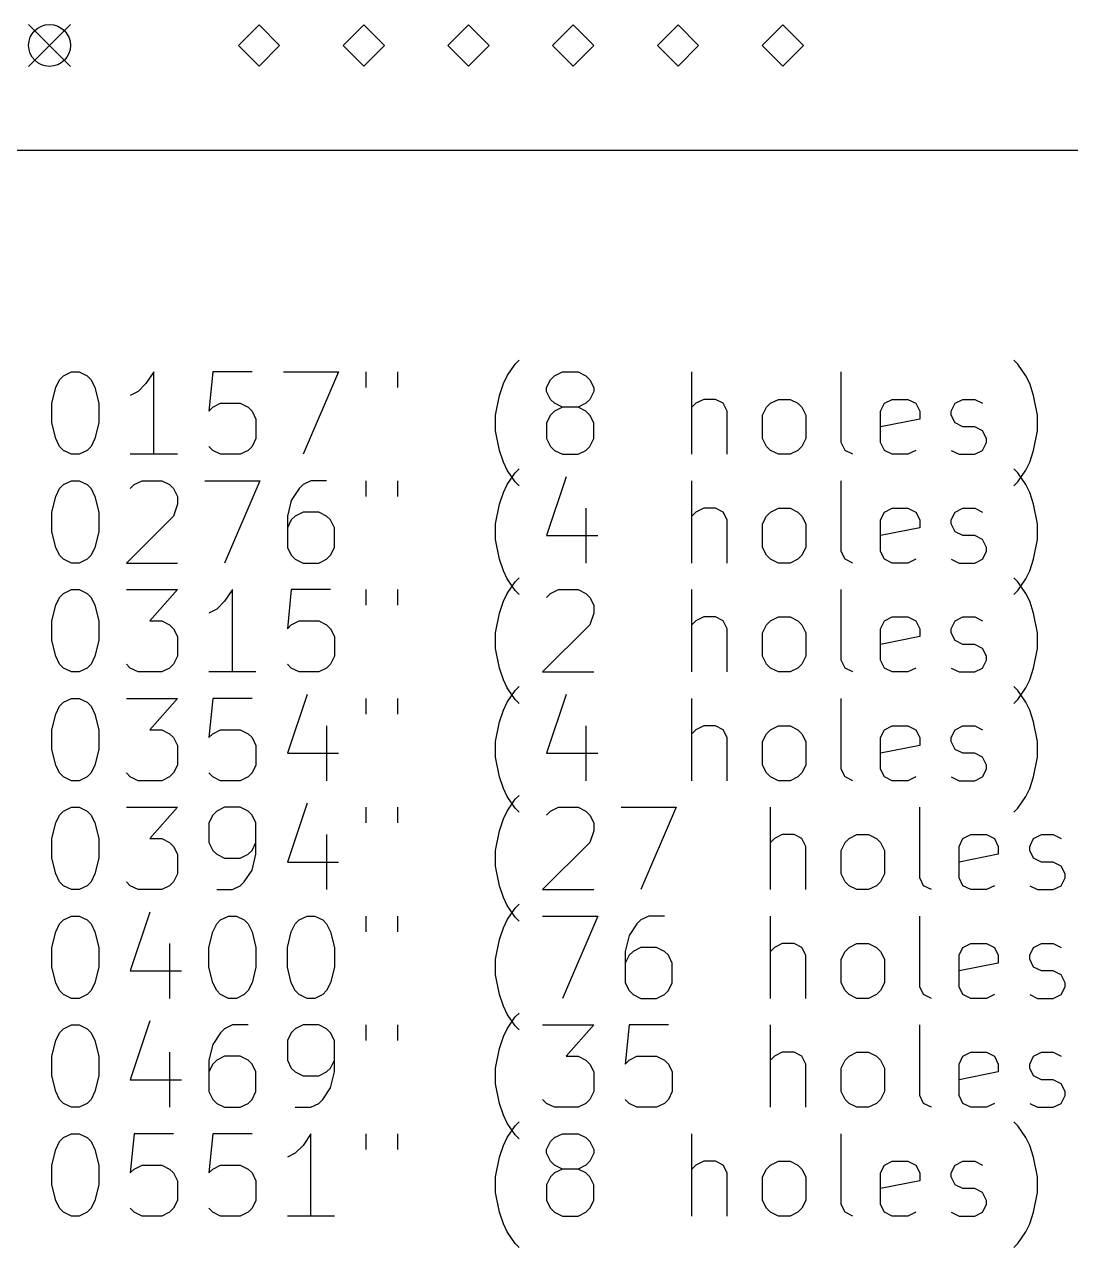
# Model space of a CAD drawing. Extents: x 123.4 to 222.8, y -148.3 to -68.3.
# Drawn here: x 148.49 to 173.86, y -148.29 to -118.62 of the extents above; entities that cross this region are included whole.
import ezdxf

# ---------------------------------------------------------------- set-up
doc = ezdxf.new("R2010")
doc.units = 0
doc.layers.add('BLACK', color=7, linetype='CONTINUOUS')

msp = doc.modelspace()

# ---------------------------------------------------------------- linework, layer by layer
at = {"layer": 'BLACK', "linetype": 'CONTINUOUS'}
for p, q in [((148.59, -118.618), (149.606, -119.634)), ((149.606, -118.618), (148.59, -119.634)), ((154.178, -118.626), (153.678, -119.126)), ((154.678, -119.126), (154.178, -118.626)), ((156.718, -118.626), (156.218, -119.126)), ((157.218, -119.126), (156.718, -118.626)), ((159.258, -118.626), (158.758, -119.126)), ((159.758, -119.126), (159.258, -118.626)), ((161.798, -118.626), (161.298, -119.126)), ((162.298, -119.126), (161.798, -118.626)), ((164.338, -118.626), (163.838, -119.126)), ((164.838, -119.126), (164.338, -118.626)), ((166.878, -118.626), (166.378, -119.126)), ((167.378, -119.126), (166.878, -118.626)), ((153.678, -119.126), (154.178, -119.626)), ((154.178, -119.626), (154.678, -119.126)), ((156.218, -119.126), (156.718, -119.626)), ((156.718, -119.626), (157.218, -119.126)), ((158.758, -119.126), (159.258, -119.626)), ((159.258, -119.626), (159.758, -119.126)), ((161.298, -119.126), (161.798, -119.626)), ((161.798, -119.626), (162.298, -119.126)), ((163.838, -119.126), (164.338, -119.626)), ((164.338, -119.626), (164.838, -119.126)), ((166.378, -119.126), (166.878, -119.626)), ((166.878, -119.626), (167.378, -119.126)), ((124.841, -121.666), (222.631, -121.666)), ((160.199, -127.141), (160.39, -126.855)), ((160.39, -126.855), (160.485, -126.76)), ((172.58, -126.855), (172.485, -126.76)), ((172.771, -127.141), (172.58, -126.855)), ((149.247, -127.427), (149.342, -127.236)), ((149.342, -127.236), (149.437, -127.141)), ((149.437, -127.141), (149.628, -127.046)), ((149.628, -127.046), (149.818, -127.046)), ((149.818, -127.046), (150.009, -127.141)), ((150.009, -127.141), (150.104, -127.236)), ((150.104, -127.236), (150.199, -127.427)), ((151.628, -127.046), (151.437, -127.331)), ((151.628, -129.046), (151.628, -127.046)), ((153.056, -127.046), (152.961, -127.998)), ((154.009, -127.046), (153.056, -127.046)), ((154.771, -127.046), (156.104, -127.046)), ((156.104, -127.046), (155.247, -129.046)), ((156.771, -127.046), (156.771, -127.427)), ((157.533, -127.046), (157.533, -127.427)), ((160.104, -127.331), (160.199, -127.141)), ((161.152, -127.427), (161.247, -127.236)), ((161.247, -127.236), (161.342, -127.141)), ((161.342, -127.141), (161.533, -127.046)), ((161.533, -127.046), (161.914, -127.046)), ((161.914, -127.046), (162.104, -127.141)), ((162.104, -127.141), (162.199, -127.236)), ((162.199, -127.236), (162.295, -127.427)), ((164.676, -129.046), (164.676, -127.046)), ((168.295, -128.76), (168.295, -127.046)), ((172.866, -127.331), (172.771, -127.141)), ((149.152, -127.808), (149.247, -127.427)), ((150.199, -127.427), (150.295, -127.808)), ((151.247, -127.522), (151.056, -127.617)), ((151.437, -127.331), (151.247, -127.522)), ((160.009, -127.617), (160.104, -127.331)), ((161.152, -127.522), (161.152, -127.427)), ((161.247, -127.712), (161.152, -127.522)), ((162.295, -127.522), (162.199, -127.712)), ((162.295, -127.427), (162.295, -127.522)), ((172.961, -127.617), (172.866, -127.331)), ((149.152, -128.284), (149.152, -127.808)), ((150.295, -127.808), (150.295, -128.284)), ((153.056, -127.903), (153.247, -127.808)), ((153.247, -127.808), (153.723, -127.808)), ((153.723, -127.808), (153.914, -127.903)), ((159.914, -128.093), (160.009, -127.617)), ((161.342, -127.808), (161.247, -127.712)), ((161.533, -127.903), (161.342, -127.808)), ((162.104, -127.808), (161.914, -127.903)), ((162.199, -127.712), (162.104, -127.808)), ((164.771, -127.808), (164.676, -127.903)), ((164.961, -127.712), (164.771, -127.808)), ((165.247, -127.712), (164.961, -127.712)), ((165.437, -127.808), (165.247, -127.712)), ((165.533, -127.998), (165.437, -127.808)), ((166.485, -127.903), (166.58, -127.808)), ((166.58, -127.808), (166.771, -127.712)), ((166.771, -127.712), (167.056, -127.712)), ((167.056, -127.712), (167.247, -127.808)), ((167.247, -127.808), (167.342, -127.903)), ((169.247, -127.998), (169.342, -127.808)), ((169.342, -127.808), (169.533, -127.712)), ((169.533, -127.712), (169.914, -127.712)), ((169.914, -127.712), (170.104, -127.808)), ((170.104, -127.808), (170.199, -127.998)), ((170.961, -127.998), (171.056, -127.808)), ((171.056, -127.808), (171.247, -127.712)), ((171.247, -127.712), (171.533, -127.712)), ((171.533, -127.712), (171.723, -127.808)), ((173.056, -128.093), (172.961, -127.617)), ((152.961, -127.998), (153.056, -127.903)), ((153.914, -127.903), (154.009, -127.998)), ((154.009, -127.998), (154.104, -128.189)), ((159.914, -128.474), (159.914, -128.093)), ((161.247, -128.093), (161.152, -128.284)), ((161.342, -127.998), (161.247, -128.093)), ((161.533, -127.903), (161.342, -127.998)), ((161.914, -127.903), (161.533, -127.903)), ((162.104, -127.998), (161.914, -127.903)), ((162.199, -128.093), (162.104, -127.998)), ((162.295, -128.284), (162.199, -128.093)), ((165.533, -129.046), (165.533, -127.998)), ((166.39, -128.093), (166.485, -127.903)), ((166.39, -128.665), (166.39, -128.093)), ((167.342, -127.903), (167.437, -128.093)), ((167.437, -128.093), (167.437, -128.665)), ((169.247, -128.76), (169.247, -127.998)), ((170.199, -127.998), (170.199, -128.189)), ((170.961, -128.093), (170.961, -127.998)), ((171.056, -128.284), (170.961, -128.093)), ((173.056, -128.474), (173.056, -128.093)), ((149.247, -128.665), (149.152, -128.284)), ((150.295, -128.284), (150.199, -128.665)), ((154.104, -128.189), (154.104, -128.665)), ((161.152, -128.284), (161.152, -128.665)), ((162.295, -128.665), (162.295, -128.284)), ((170.199, -128.189), (169.247, -128.379)), ((171.247, -128.379), (171.056, -128.284)), ((171.533, -128.379), (171.247, -128.379)), ((171.723, -128.474), (171.533, -128.379)), ((149.342, -128.855), (149.247, -128.665)), ((150.199, -128.665), (150.104, -128.855)), ((154.104, -128.665), (154.009, -128.855)), ((160.009, -128.951), (159.914, -128.474)), ((161.152, -128.665), (161.247, -128.855)), ((162.199, -128.855), (162.295, -128.665)), ((166.485, -128.855), (166.39, -128.665)), ((167.437, -128.665), (167.342, -128.855)), ((168.39, -128.951), (168.295, -128.76)), ((169.342, -128.951), (169.247, -128.76)), ((171.818, -128.665), (171.723, -128.474)), ((171.723, -128.951), (171.818, -128.76)), ((171.818, -128.76), (171.818, -128.665)), ((172.961, -128.951), (173.056, -128.474)), ((149.437, -128.951), (149.342, -128.855)), ((149.628, -129.046), (149.437, -128.951)), ((149.818, -129.046), (149.628, -129.046)), ((150.009, -128.951), (149.818, -129.046)), ((150.104, -128.855), (150.009, -128.951)), ((152.199, -129.046), (151.056, -129.046)), ((153.056, -128.951), (152.961, -128.855)), ((153.247, -129.046), (153.056, -128.951)), ((153.723, -129.046), (153.247, -129.046)), ((153.914, -128.951), (153.723, -129.046)), ((154.009, -128.855), (153.914, -128.951)), ((160.104, -129.236), (160.009, -128.951)), ((161.247, -128.855), (161.342, -128.951)), ((161.342, -128.951), (161.533, -129.046)), ((161.533, -129.046), (161.914, -129.046)), ((161.914, -129.046), (162.104, -128.951)), ((162.104, -128.951), (162.199, -128.855)), ((166.58, -128.951), (166.485, -128.855)), ((166.771, -129.046), (166.58, -128.951)), ((167.056, -129.046), (166.771, -129.046)), ((167.247, -128.951), (167.056, -129.046)), ((167.342, -128.855), (167.247, -128.951)), ((168.58, -129.046), (168.39, -128.951)), ((169.533, -129.046), (169.342, -128.951)), ((169.914, -129.046), (169.533, -129.046)), ((170.104, -128.951), (169.914, -129.046)), ((170.961, -128.951), (171.152, -129.046)), ((171.152, -129.046), (171.533, -129.046)), ((171.533, -129.046), (171.723, -128.951)), ((172.866, -129.236), (172.961, -128.951)), ((160.199, -129.427), (160.104, -129.236)), ((172.771, -129.427), (172.866, -129.236)), ((160.39, -129.712), (160.199, -129.427)), ((160.199, -129.781), (160.39, -129.495)), ((160.39, -129.495), (160.485, -129.4)), ((161.628, -129.591), (161.152, -131.019)), ((172.58, -129.495), (172.485, -129.4)), ((172.58, -129.712), (172.771, -129.427)), ((172.771, -129.781), (172.58, -129.495)), ((149.247, -130.067), (149.342, -129.876)), ((149.342, -129.876), (149.437, -129.781)), ((149.437, -129.781), (149.628, -129.686)), ((149.628, -129.686), (149.818, -129.686)), ((149.818, -129.686), (150.009, -129.781)), ((150.009, -129.781), (150.104, -129.876)), ((150.104, -129.876), (150.199, -130.067)), ((151.056, -129.876), (151.152, -129.781)), ((151.152, -129.781), (151.342, -129.686)), ((151.342, -129.686), (151.818, -129.686)), ((151.818, -129.686), (152.009, -129.781)), ((152.009, -129.781), (152.104, -129.876)), ((152.104, -129.876), (152.199, -130.067)), ((152.866, -129.686), (154.199, -129.686)), ((154.199, -129.686), (153.342, -131.686)), ((155.152, -129.876), (154.961, -130.162)), ((155.247, -129.781), (155.152, -129.876)), ((155.437, -129.686), (155.247, -129.781)), ((155.818, -129.686), (155.437, -129.686)), ((156.771, -129.686), (156.771, -130.067)), ((157.533, -129.686), (157.533, -130.067)), ((160.104, -129.971), (160.199, -129.781)), ((160.485, -129.808), (160.39, -129.712)), ((164.676, -131.686), (164.676, -129.686)), ((168.295, -131.4), (168.295, -129.686)), ((172.485, -129.808), (172.58, -129.712)), ((172.866, -129.971), (172.771, -129.781)), ((149.152, -130.448), (149.247, -130.067)), ((150.199, -130.067), (150.295, -130.448)), ((152.199, -130.067), (152.199, -130.257)), ((154.961, -130.162), (154.866, -130.543)), ((160.009, -130.257), (160.104, -129.971)), ((172.961, -130.257), (172.866, -129.971)), ((149.152, -130.924), (149.152, -130.448)), ((150.295, -130.448), (150.295, -130.924)), ((152.104, -130.543), (150.961, -131.686)), ((152.199, -130.257), (152.104, -130.543)), ((154.866, -130.543), (154.866, -131.305)), ((155.056, -130.543), (154.961, -130.638)), ((155.247, -130.448), (155.056, -130.543)), ((155.628, -130.448), (155.247, -130.448)), ((155.818, -130.543), (155.628, -130.448)), ((155.914, -130.638), (155.818, -130.543)), ((159.914, -130.733), (160.009, -130.257)), ((162.104, -130.352), (162.104, -131.686)), ((164.771, -130.448), (164.676, -130.543)), ((164.961, -130.352), (164.771, -130.448)), ((165.247, -130.352), (164.961, -130.352)), ((165.437, -130.448), (165.247, -130.352)), ((165.533, -130.638), (165.437, -130.448)), ((166.39, -130.733), (166.485, -130.543)), ((166.485, -130.543), (166.58, -130.448)), ((166.58, -130.448), (166.771, -130.352)), ((166.771, -130.352), (167.056, -130.352)), ((167.056, -130.352), (167.247, -130.448)), ((167.247, -130.448), (167.342, -130.543)), ((167.342, -130.543), (167.437, -130.733)), ((169.247, -130.638), (169.342, -130.448)), ((169.342, -130.448), (169.533, -130.352)), ((169.533, -130.352), (169.914, -130.352)), ((169.914, -130.352), (170.104, -130.448)), ((170.104, -130.448), (170.199, -130.638)), ((170.961, -130.638), (171.056, -130.448)), ((171.056, -130.448), (171.247, -130.352)), ((171.247, -130.352), (171.533, -130.352)), ((171.533, -130.352), (171.723, -130.448)), ((173.056, -130.733), (172.961, -130.257)), ((154.961, -130.638), (154.866, -130.829)), ((156.009, -130.829), (155.914, -130.638)), ((156.009, -131.305), (156.009, -130.829)), ((159.914, -131.114), (159.914, -130.733)), ((165.533, -131.686), (165.533, -130.638)), ((166.39, -131.305), (166.39, -130.733)), ((167.437, -130.733), (167.437, -131.305)), ((169.247, -131.4), (169.247, -130.638)), ((170.199, -130.829), (169.247, -131.019)), ((170.199, -130.638), (170.199, -130.829)), ((170.961, -130.733), (170.961, -130.638)), ((171.056, -130.924), (170.961, -130.733)), ((173.056, -131.114), (173.056, -130.733)), ((149.247, -131.305), (149.152, -130.924)), ((150.295, -130.924), (150.199, -131.305)), ((160.009, -131.591), (159.914, -131.114)), ((161.152, -131.019), (162.39, -131.019)), ((171.247, -131.019), (171.056, -130.924)), ((171.533, -131.019), (171.247, -131.019)), ((171.723, -131.114), (171.533, -131.019)), ((171.818, -131.305), (171.723, -131.114)), ((172.961, -131.591), (173.056, -131.114)), ((149.342, -131.495), (149.247, -131.305)), ((150.199, -131.305), (150.104, -131.495)), ((154.866, -131.305), (154.961, -131.495)), ((155.914, -131.495), (156.009, -131.305)), ((166.485, -131.495), (166.39, -131.305)), ((167.437, -131.305), (167.342, -131.495)), ((168.39, -131.591), (168.295, -131.4)), ((169.342, -131.591), (169.247, -131.4)), ((171.723, -131.591), (171.818, -131.4)), ((171.818, -131.4), (171.818, -131.305)), ((149.437, -131.591), (149.342, -131.495)), ((149.628, -131.686), (149.437, -131.591)), ((149.818, -131.686), (149.628, -131.686)), ((150.009, -131.591), (149.818, -131.686)), ((150.104, -131.495), (150.009, -131.591)), ((150.961, -131.686), (152.199, -131.686)), ((154.961, -131.495), (155.056, -131.591)), ((155.056, -131.591), (155.247, -131.686)), ((155.247, -131.686), (155.628, -131.686)), ((155.628, -131.686), (155.818, -131.591)), ((155.818, -131.591), (155.914, -131.495)), ((160.104, -131.876), (160.009, -131.591)), ((166.58, -131.591), (166.485, -131.495)), ((166.771, -131.686), (166.58, -131.591)), ((167.056, -131.686), (166.771, -131.686)), ((167.247, -131.591), (167.056, -131.686)), ((167.342, -131.495), (167.247, -131.591)), ((168.58, -131.686), (168.39, -131.591)), ((169.533, -131.686), (169.342, -131.591)), ((169.914, -131.686), (169.533, -131.686)), ((170.104, -131.591), (169.914, -131.686)), ((170.961, -131.591), (171.152, -131.686)), ((171.152, -131.686), (171.533, -131.686)), ((171.533, -131.686), (171.723, -131.591)), ((172.866, -131.876), (172.961, -131.591)), ((160.199, -132.067), (160.104, -131.876)), ((172.771, -132.067), (172.866, -131.876)), ((149.437, -132.421), (149.628, -132.326)), ((149.628, -132.326), (149.818, -132.326)), ((149.818, -132.326), (150.009, -132.421)), ((150.961, -132.326), (152.199, -132.326)), ((152.199, -132.326), (151.533, -133.088)), ((153.533, -132.326), (153.342, -132.611)), ((153.533, -134.326), (153.533, -132.326)), ((154.961, -132.326), (154.866, -133.278)), ((155.914, -132.326), (154.961, -132.326)), ((156.771, -132.326), (156.771, -132.707)), ((157.533, -132.326), (157.533, -132.707)), ((160.39, -132.352), (160.199, -132.067)), ((160.199, -132.421), (160.39, -132.135)), ((160.39, -132.135), (160.485, -132.04)), ((161.247, -132.421), (161.437, -132.326)), ((161.437, -132.326), (161.914, -132.326)), ((161.914, -132.326), (162.104, -132.421)), ((164.676, -134.326), (164.676, -132.326)), ((168.295, -134.04), (168.295, -132.326)), ((172.58, -132.135), (172.485, -132.04)), ((172.58, -132.352), (172.771, -132.067)), ((172.771, -132.421), (172.58, -132.135)), ((149.247, -132.707), (149.342, -132.516)), ((149.342, -132.516), (149.437, -132.421)), ((150.009, -132.421), (150.104, -132.516)), ((150.104, -132.516), (150.199, -132.707)), ((153.342, -132.611), (153.152, -132.802)), ((160.009, -132.897), (160.104, -132.611)), ((160.104, -132.611), (160.199, -132.421)), ((160.485, -132.448), (160.39, -132.352)), ((161.152, -132.516), (161.247, -132.421)), ((162.104, -132.421), (162.199, -132.516)), ((162.199, -132.516), (162.295, -132.707)), ((172.485, -132.448), (172.58, -132.352)), ((172.866, -132.611), (172.771, -132.421)), ((172.961, -132.897), (172.866, -132.611)), ((149.152, -133.088), (149.247, -132.707)), ((150.199, -132.707), (150.295, -133.088)), ((153.152, -132.802), (152.961, -132.897)), ((159.914, -133.373), (160.009, -132.897)), ((162.295, -132.897), (162.199, -133.183)), ((162.295, -132.707), (162.295, -132.897)), ((173.056, -133.373), (172.961, -132.897)), ((149.152, -133.564), (149.152, -133.088)), ((150.295, -133.088), (150.295, -133.564)), ((151.533, -133.088), (151.818, -133.088)), ((151.818, -133.088), (152.009, -133.183)), ((152.009, -133.183), (152.104, -133.278)), ((154.866, -133.278), (154.961, -133.183)), ((154.961, -133.183), (155.152, -133.088)), ((155.152, -133.088), (155.628, -133.088)), ((155.628, -133.088), (155.818, -133.183)), ((155.818, -133.183), (155.914, -133.278)), ((162.199, -133.183), (161.056, -134.326)), ((164.771, -133.088), (164.676, -133.183)), ((164.961, -132.992), (164.771, -133.088)), ((165.247, -132.992), (164.961, -132.992)), ((165.437, -133.088), (165.247, -132.992)), ((165.533, -133.278), (165.437, -133.088)), ((166.39, -133.373), (166.485, -133.183)), ((166.485, -133.183), (166.58, -133.088)), ((166.58, -133.088), (166.771, -132.992)), ((166.771, -132.992), (167.056, -132.992)), ((167.056, -132.992), (167.247, -133.088)), ((167.247, -133.088), (167.342, -133.183)), ((167.342, -133.183), (167.437, -133.373)), ((169.247, -133.278), (169.342, -133.088)), ((169.342, -133.088), (169.533, -132.992)), ((169.533, -132.992), (169.914, -132.992)), ((169.914, -132.992), (170.104, -133.088)), ((170.104, -133.088), (170.199, -133.278)), ((170.961, -133.278), (171.056, -133.088)), ((171.056, -133.088), (171.247, -132.992)), ((171.247, -132.992), (171.533, -132.992)), ((171.533, -132.992), (171.723, -133.088)), ((152.104, -133.278), (152.199, -133.469)), ((152.199, -133.469), (152.199, -133.945)), ((155.914, -133.278), (156.009, -133.469)), ((156.009, -133.469), (156.009, -133.945)), ((159.914, -133.754), (159.914, -133.373)), ((165.533, -134.326), (165.533, -133.278)), ((166.39, -133.945), (166.39, -133.373)), ((167.437, -133.373), (167.437, -133.945)), ((169.247, -134.04), (169.247, -133.278)), ((170.199, -133.469), (169.247, -133.659)), ((170.199, -133.278), (170.199, -133.469)), ((170.961, -133.373), (170.961, -133.278)), ((171.056, -133.564), (170.961, -133.373)), ((173.056, -133.754), (173.056, -133.373)), ((149.247, -133.945), (149.152, -133.564)), ((150.295, -133.564), (150.199, -133.945)), ((160.009, -134.231), (159.914, -133.754)), ((171.247, -133.659), (171.056, -133.564)), ((171.533, -133.659), (171.247, -133.659)), ((171.723, -133.754), (171.533, -133.659)), ((171.818, -133.945), (171.723, -133.754)), ((172.961, -134.231), (173.056, -133.754)), ((149.342, -134.135), (149.247, -133.945)), ((150.199, -133.945), (150.104, -134.135)), ((152.199, -133.945), (152.104, -134.135)), ((156.009, -133.945), (155.914, -134.135)), ((166.485, -134.135), (166.39, -133.945)), ((167.437, -133.945), (167.342, -134.135)), ((168.39, -134.231), (168.295, -134.04)), ((169.342, -134.231), (169.247, -134.04)), ((171.723, -134.231), (171.818, -134.04)), ((171.818, -134.04), (171.818, -133.945)), ((149.437, -134.231), (149.342, -134.135)), ((149.628, -134.326), (149.437, -134.231)), ((149.818, -134.326), (149.628, -134.326)), ((150.009, -134.231), (149.818, -134.326)), ((150.104, -134.135), (150.009, -134.231)), ((151.056, -134.231), (150.961, -134.135)), ((151.247, -134.326), (151.056, -134.231)), ((151.818, -134.326), (151.247, -134.326)), ((152.009, -134.231), (151.818, -134.326)), ((152.104, -134.135), (152.009, -134.231)), ((154.104, -134.326), (152.961, -134.326)), ((154.961, -134.231), (154.866, -134.135)), ((155.152, -134.326), (154.961, -134.231)), ((155.628, -134.326), (155.152, -134.326)), ((155.818, -134.231), (155.628, -134.326)), ((155.914, -134.135), (155.818, -134.231)), ((160.104, -134.516), (160.009, -134.231)), ((161.056, -134.326), (162.295, -134.326)), ((166.58, -134.231), (166.485, -134.135)), ((166.771, -134.326), (166.58, -134.231)), ((167.056, -134.326), (166.771, -134.326)), ((167.247, -134.231), (167.056, -134.326)), ((167.342, -134.135), (167.247, -134.231)), ((168.58, -134.326), (168.39, -134.231)), ((169.533, -134.326), (169.342, -134.231)), ((169.914, -134.326), (169.533, -134.326)), ((170.104, -134.231), (169.914, -134.326)), ((170.961, -134.231), (171.152, -134.326)), ((171.152, -134.326), (171.533, -134.326)), ((171.533, -134.326), (171.723, -134.231)), ((172.866, -134.516), (172.961, -134.231)), ((160.199, -134.707), (160.104, -134.516)), ((160.39, -134.775), (160.485, -134.68)), ((172.58, -134.775), (172.485, -134.68)), ((172.771, -134.707), (172.866, -134.516)), ((149.437, -135.061), (149.628, -134.966)), ((149.628, -134.966), (149.818, -134.966)), ((149.818, -134.966), (150.009, -135.061)), ((150.961, -134.966), (152.199, -134.966)), ((152.199, -134.966), (151.533, -135.728)), ((153.056, -134.966), (152.961, -135.918)), ((154.009, -134.966), (153.056, -134.966)), ((155.342, -134.871), (154.866, -136.299)), ((156.771, -134.966), (156.771, -135.347)), ((157.533, -134.966), (157.533, -135.347)), ((160.39, -134.992), (160.199, -134.707)), ((160.199, -135.061), (160.39, -134.775)), ((160.485, -135.088), (160.39, -134.992)), ((161.628, -134.871), (161.152, -136.299)), ((164.676, -136.966), (164.676, -134.966)), ((168.295, -136.68), (168.295, -134.966)), ((172.485, -135.088), (172.58, -134.992)), ((172.58, -134.992), (172.771, -134.707)), ((172.771, -135.061), (172.58, -134.775)), ((149.247, -135.347), (149.342, -135.156)), ((149.342, -135.156), (149.437, -135.061)), ((150.009, -135.061), (150.104, -135.156)), ((150.104, -135.156), (150.199, -135.347)), ((160.009, -135.537), (160.104, -135.251)), ((160.104, -135.251), (160.199, -135.061)), ((172.866, -135.251), (172.771, -135.061)), ((172.961, -135.537), (172.866, -135.251)), ((149.152, -135.728), (149.247, -135.347)), ((150.199, -135.347), (150.295, -135.728)), ((159.914, -136.013), (160.009, -135.537)), ((173.056, -136.013), (172.961, -135.537)), ((149.152, -136.204), (149.152, -135.728)), ((150.295, -135.728), (150.295, -136.204)), ((151.533, -135.728), (151.818, -135.728)), ((151.818, -135.728), (152.009, -135.823)), ((152.009, -135.823), (152.104, -135.918)), ((152.961, -135.918), (153.056, -135.823)), ((153.056, -135.823), (153.247, -135.728)), ((153.247, -135.728), (153.723, -135.728)), ((153.723, -135.728), (153.914, -135.823)), ((153.914, -135.823), (154.009, -135.918)), ((155.818, -135.632), (155.818, -136.966)), ((162.104, -135.632), (162.104, -136.966)), ((164.771, -135.728), (164.676, -135.823)), ((164.961, -135.632), (164.771, -135.728)), ((165.247, -135.632), (164.961, -135.632)), ((165.437, -135.728), (165.247, -135.632)), ((165.533, -135.918), (165.437, -135.728)), ((166.39, -136.013), (166.485, -135.823)), ((166.485, -135.823), (166.58, -135.728)), ((166.58, -135.728), (166.771, -135.632)), ((166.771, -135.632), (167.056, -135.632)), ((167.056, -135.632), (167.247, -135.728)), ((167.247, -135.728), (167.342, -135.823)), ((167.342, -135.823), (167.437, -136.013)), ((169.247, -135.918), (169.342, -135.728)), ((169.342, -135.728), (169.533, -135.632)), ((169.533, -135.632), (169.914, -135.632)), ((169.914, -135.632), (170.104, -135.728)), ((170.104, -135.728), (170.199, -135.918)), ((170.961, -135.918), (171.056, -135.728)), ((171.056, -135.728), (171.247, -135.632)), ((171.247, -135.632), (171.533, -135.632)), ((171.533, -135.632), (171.723, -135.728)), ((152.104, -135.918), (152.199, -136.109)), ((152.199, -136.109), (152.199, -136.585)), ((154.009, -135.918), (154.104, -136.109)), ((154.104, -136.109), (154.104, -136.585)), ((159.914, -136.394), (159.914, -136.013)), ((165.533, -136.966), (165.533, -135.918)), ((166.39, -136.585), (166.39, -136.013)), ((167.437, -136.013), (167.437, -136.585)), ((169.247, -136.68), (169.247, -135.918)), ((170.199, -136.109), (169.247, -136.299)), ((170.199, -135.918), (170.199, -136.109)), ((170.961, -136.013), (170.961, -135.918)), ((171.056, -136.204), (170.961, -136.013)), ((173.056, -136.394), (173.056, -136.013)), ((149.247, -136.585), (149.152, -136.204)), ((150.295, -136.204), (150.199, -136.585)), ((154.866, -136.299), (156.104, -136.299)), ((160.009, -136.871), (159.914, -136.394)), ((161.152, -136.299), (162.39, -136.299)), ((171.247, -136.299), (171.056, -136.204)), ((171.533, -136.299), (171.247, -136.299)), ((171.723, -136.394), (171.533, -136.299)), ((171.818, -136.585), (171.723, -136.394)), ((172.961, -136.871), (173.056, -136.394)), ((149.342, -136.775), (149.247, -136.585)), ((149.437, -136.871), (149.342, -136.775)), ((150.104, -136.775), (150.009, -136.871)), ((150.199, -136.585), (150.104, -136.775)), ((151.056, -136.871), (150.961, -136.775)), ((152.104, -136.775), (152.009, -136.871)), ((152.199, -136.585), (152.104, -136.775)), ((153.056, -136.871), (152.961, -136.775)), ((154.009, -136.775), (153.914, -136.871)), ((154.104, -136.585), (154.009, -136.775)), ((166.485, -136.775), (166.39, -136.585)), ((166.58, -136.871), (166.485, -136.775)), ((167.342, -136.775), (167.247, -136.871)), ((167.437, -136.585), (167.342, -136.775)), ((168.39, -136.871), (168.295, -136.68)), ((169.342, -136.871), (169.247, -136.68)), ((171.723, -136.871), (171.818, -136.68)), ((171.818, -136.68), (171.818, -136.585)), ((149.628, -136.966), (149.437, -136.871)), ((149.818, -136.966), (149.628, -136.966)), ((150.009, -136.871), (149.818, -136.966)), ((151.247, -136.966), (151.056, -136.871)), ((151.818, -136.966), (151.247, -136.966)), ((152.009, -136.871), (151.818, -136.966)), ((153.247, -136.966), (153.056, -136.871)), ((153.723, -136.966), (153.247, -136.966)), ((153.914, -136.871), (153.723, -136.966)), ((160.104, -137.156), (160.009, -136.871)), ((166.771, -136.966), (166.58, -136.871)), ((167.056, -136.966), (166.771, -136.966)), ((167.247, -136.871), (167.056, -136.966)), ((168.58, -136.966), (168.39, -136.871)), ((169.533, -136.966), (169.342, -136.871)), ((169.914, -136.966), (169.533, -136.966)), ((170.104, -136.871), (169.914, -136.966)), ((170.961, -136.871), (171.152, -136.966)), ((171.152, -136.966), (171.533, -136.966)), ((171.533, -136.966), (171.723, -136.871)), ((172.866, -137.156), (172.961, -136.871)), ((160.199, -137.347), (160.104, -137.156)), ((160.39, -137.632), (160.199, -137.347)), ((160.39, -137.415), (160.485, -137.32)), ((172.58, -137.632), (172.771, -137.347)), ((172.771, -137.347), (172.866, -137.156)), ((149.437, -137.701), (149.628, -137.606)), ((149.628, -137.606), (149.818, -137.606)), ((149.818, -137.606), (150.009, -137.701)), ((150.961, -137.606), (152.199, -137.606)), ((152.199, -137.606), (151.533, -138.368)), ((153.342, -137.606), (153.152, -137.701)), ((153.723, -137.606), (153.342, -137.606)), ((153.914, -137.701), (153.723, -137.606)), ((155.342, -137.511), (154.866, -138.939)), ((156.771, -137.606), (156.771, -137.987)), ((157.533, -137.606), (157.533, -137.987)), ((160.199, -137.701), (160.39, -137.415)), ((160.485, -137.728), (160.39, -137.632)), ((161.247, -137.701), (161.437, -137.606)), ((161.437, -137.606), (161.914, -137.606)), ((161.914, -137.606), (162.104, -137.701)), ((162.961, -137.606), (164.295, -137.606)), ((164.295, -137.606), (163.437, -139.606)), ((166.58, -139.606), (166.58, -137.606)), ((170.199, -139.32), (170.199, -137.606)), ((172.485, -137.728), (172.58, -137.632)), ((149.247, -137.987), (149.342, -137.796)), ((149.342, -137.796), (149.437, -137.701)), ((150.009, -137.701), (150.104, -137.796)), ((150.104, -137.796), (150.199, -137.987)), ((153.056, -137.796), (152.961, -137.987)), ((153.152, -137.701), (153.056, -137.796)), ((154.009, -137.796), (153.914, -137.701)), ((154.104, -137.987), (154.009, -137.796)), ((160.009, -138.177), (160.104, -137.891)), ((160.104, -137.891), (160.199, -137.701)), ((161.152, -137.796), (161.247, -137.701)), ((162.104, -137.701), (162.199, -137.796)), ((162.199, -137.796), (162.295, -137.987)), ((149.152, -138.368), (149.247, -137.987)), ((150.199, -137.987), (150.295, -138.368)), ((152.961, -137.987), (152.961, -138.463)), ((154.104, -138.749), (154.104, -137.987)), ((159.914, -138.653), (160.009, -138.177)), ((162.295, -138.177), (162.199, -138.463)), ((162.295, -137.987), (162.295, -138.177)), ((149.152, -138.844), (149.152, -138.368)), ((150.295, -138.368), (150.295, -138.844)), ((151.533, -138.368), (151.818, -138.368)), ((151.818, -138.368), (152.009, -138.463)), ((152.009, -138.463), (152.104, -138.558)), ((152.104, -138.558), (152.199, -138.749)), ((152.961, -138.463), (153.056, -138.653)), ((154.009, -138.653), (154.104, -138.463)), ((155.818, -138.272), (155.818, -139.606)), ((162.199, -138.463), (161.056, -139.606)), ((166.676, -138.368), (166.58, -138.463)), ((166.866, -138.272), (166.676, -138.368)), ((167.152, -138.272), (166.866, -138.272)), ((167.342, -138.368), (167.152, -138.272)), ((167.437, -138.558), (167.342, -138.368)), ((167.437, -139.606), (167.437, -138.558)), ((168.295, -138.653), (168.39, -138.463)), ((168.39, -138.463), (168.485, -138.368)), ((168.485, -138.368), (168.676, -138.272)), ((168.676, -138.272), (168.961, -138.272)), ((168.961, -138.272), (169.152, -138.368)), ((169.152, -138.368), (169.247, -138.463)), ((169.247, -138.463), (169.342, -138.653)), ((171.152, -138.558), (171.247, -138.368)), ((171.152, -139.32), (171.152, -138.558)), ((171.247, -138.368), (171.437, -138.272)), ((171.437, -138.272), (171.818, -138.272)), ((171.818, -138.272), (172.009, -138.368)), ((172.009, -138.368), (172.104, -138.558)), ((172.104, -138.558), (172.104, -138.749)), ((172.866, -138.558), (172.961, -138.368)), ((172.866, -138.653), (172.866, -138.558)), ((172.961, -138.368), (173.152, -138.272)), ((173.152, -138.272), (173.437, -138.272)), ((173.437, -138.272), (173.628, -138.368)), ((149.247, -139.225), (149.152, -138.844)), ((150.295, -138.844), (150.199, -139.225)), ((152.199, -138.749), (152.199, -139.225)), ((153.056, -138.653), (153.152, -138.749)), ((153.152, -138.749), (153.342, -138.844)), ((153.342, -138.844), (153.723, -138.844)), ((153.723, -138.844), (153.914, -138.749)), ((153.914, -138.749), (154.009, -138.653)), ((154.009, -139.13), (154.104, -138.749)), ((159.914, -139.034), (159.914, -138.653)), ((168.295, -139.225), (168.295, -138.653)), ((169.342, -138.653), (169.342, -139.225)), ((172.104, -138.749), (171.152, -138.939)), ((172.961, -138.844), (172.866, -138.653)), ((173.152, -138.939), (172.961, -138.844)), ((153.818, -139.415), (154.009, -139.13)), ((154.866, -138.939), (156.104, -138.939)), ((160.009, -139.511), (159.914, -139.034)), ((173.437, -138.939), (173.152, -138.939)), ((173.628, -139.034), (173.437, -138.939)), ((173.723, -139.225), (173.628, -139.034)), ((149.342, -139.415), (149.247, -139.225)), ((149.437, -139.511), (149.342, -139.415)), ((150.104, -139.415), (150.009, -139.511)), ((150.199, -139.225), (150.104, -139.415)), ((151.056, -139.511), (150.961, -139.415)), ((152.104, -139.415), (152.009, -139.511)), ((152.199, -139.225), (152.104, -139.415)), ((153.723, -139.511), (153.818, -139.415)), ((168.39, -139.415), (168.295, -139.225)), ((168.485, -139.511), (168.39, -139.415)), ((169.247, -139.415), (169.152, -139.511)), ((169.342, -139.225), (169.247, -139.415)), ((170.295, -139.511), (170.199, -139.32)), ((171.247, -139.511), (171.152, -139.32)), ((173.628, -139.511), (173.723, -139.32)), ((173.723, -139.32), (173.723, -139.225)), ((149.628, -139.606), (149.437, -139.511)), ((149.818, -139.606), (149.628, -139.606)), ((150.009, -139.511), (149.818, -139.606)), ((151.247, -139.606), (151.056, -139.511)), ((151.818, -139.606), (151.247, -139.606)), ((152.009, -139.511), (151.818, -139.606)), ((153.152, -139.606), (153.533, -139.606)), ((153.533, -139.606), (153.723, -139.511)), ((160.104, -139.796), (160.009, -139.511)), ((161.056, -139.606), (162.295, -139.606)), ((168.676, -139.606), (168.485, -139.511)), ((168.961, -139.606), (168.676, -139.606)), ((169.152, -139.511), (168.961, -139.606)), ((170.485, -139.606), (170.295, -139.511)), ((171.437, -139.606), (171.247, -139.511)), ((171.818, -139.606), (171.437, -139.606)), ((172.009, -139.511), (171.818, -139.606)), ((172.866, -139.511), (173.056, -139.606)), ((173.056, -139.606), (173.437, -139.606)), ((173.437, -139.606), (173.628, -139.511)), ((160.199, -139.987), (160.104, -139.796)), ((160.39, -140.272), (160.199, -139.987)), ((160.39, -140.055), (160.485, -139.96)), ((149.437, -140.341), (149.628, -140.246)), ((149.628, -140.246), (149.818, -140.246)), ((149.818, -140.246), (150.009, -140.341)), ((151.533, -140.151), (151.056, -141.579)), ((153.247, -140.341), (153.437, -140.246)), ((153.437, -140.246), (153.628, -140.246)), ((153.628, -140.246), (153.818, -140.341)), ((155.152, -140.341), (155.342, -140.246)), ((155.342, -140.246), (155.533, -140.246)), ((155.533, -140.246), (155.723, -140.341)), ((156.771, -140.246), (156.771, -140.627)), ((157.533, -140.246), (157.533, -140.627)), ((160.199, -140.341), (160.39, -140.055)), ((160.485, -140.368), (160.39, -140.272)), ((161.056, -140.246), (162.39, -140.246)), ((162.39, -140.246), (161.533, -142.246)), ((163.628, -140.246), (163.437, -140.341)), ((164.009, -140.246), (163.628, -140.246)), ((166.58, -142.246), (166.58, -140.246)), ((170.199, -141.96), (170.199, -140.246)), ((149.152, -141.008), (149.247, -140.627)), ((149.247, -140.627), (149.342, -140.436)), ((149.342, -140.436), (149.437, -140.341)), ((150.009, -140.341), (150.104, -140.436)), ((150.104, -140.436), (150.199, -140.627)), ((150.199, -140.627), (150.295, -141.008)), ((152.961, -141.008), (153.056, -140.627)), ((153.056, -140.627), (153.152, -140.436)), ((153.152, -140.436), (153.247, -140.341)), ((153.818, -140.341), (153.914, -140.436)), ((153.914, -140.436), (154.009, -140.627)), ((154.009, -140.627), (154.104, -141.008)), ((154.866, -141.008), (154.961, -140.627)), ((154.961, -140.627), (155.056, -140.436)), ((155.056, -140.436), (155.152, -140.341)), ((155.723, -140.341), (155.818, -140.436)), ((155.818, -140.436), (155.914, -140.627)), ((155.914, -140.627), (156.009, -141.008)), ((160.009, -140.817), (160.104, -140.531)), ((160.104, -140.531), (160.199, -140.341)), ((163.342, -140.436), (163.152, -140.722)), ((163.437, -140.341), (163.342, -140.436)), ((152.009, -140.912), (152.009, -142.246)), ((159.914, -141.293), (160.009, -140.817)), ((163.152, -140.722), (163.056, -141.103)), ((166.866, -140.912), (166.676, -141.008)), ((167.152, -140.912), (166.866, -140.912)), ((167.342, -141.008), (167.152, -140.912)), ((168.485, -141.008), (168.676, -140.912)), ((168.676, -140.912), (168.961, -140.912)), ((168.961, -140.912), (169.152, -141.008)), ((171.247, -141.008), (171.437, -140.912)), ((171.437, -140.912), (171.818, -140.912)), ((171.818, -140.912), (172.009, -141.008)), ((172.961, -141.008), (173.152, -140.912)), ((173.152, -140.912), (173.437, -140.912)), ((173.437, -140.912), (173.628, -141.008)), ((149.152, -141.484), (149.152, -141.008)), ((150.295, -141.008), (150.295, -141.484)), ((152.961, -141.484), (152.961, -141.008)), ((154.104, -141.008), (154.104, -141.484)), ((154.866, -141.484), (154.866, -141.008)), ((156.009, -141.008), (156.009, -141.484)), ((163.056, -141.103), (163.056, -141.865)), ((163.152, -141.198), (163.056, -141.389)), ((163.247, -141.103), (163.152, -141.198)), ((163.437, -141.008), (163.247, -141.103)), ((163.818, -141.008), (163.437, -141.008)), ((164.009, -141.103), (163.818, -141.008)), ((164.104, -141.198), (164.009, -141.103)), ((164.199, -141.389), (164.104, -141.198)), ((166.676, -141.008), (166.58, -141.103)), ((167.437, -141.198), (167.342, -141.008)), ((167.437, -142.246), (167.437, -141.198)), ((168.295, -141.293), (168.39, -141.103)), ((168.39, -141.103), (168.485, -141.008)), ((169.152, -141.008), (169.247, -141.103)), ((169.247, -141.103), (169.342, -141.293)), ((171.152, -141.198), (171.247, -141.008)), ((171.152, -141.96), (171.152, -141.198)), ((172.009, -141.008), (172.104, -141.198)), ((172.104, -141.198), (172.104, -141.389)), ((172.866, -141.198), (172.961, -141.008)), ((172.866, -141.293), (172.866, -141.198)), ((149.247, -141.865), (149.152, -141.484)), ((150.295, -141.484), (150.199, -141.865)), ((153.056, -141.865), (152.961, -141.484)), ((154.104, -141.484), (154.009, -141.865)), ((154.961, -141.865), (154.866, -141.484)), ((156.009, -141.484), (155.914, -141.865)), ((159.914, -141.674), (159.914, -141.293)), ((164.199, -141.865), (164.199, -141.389)), ((168.295, -141.865), (168.295, -141.293)), ((169.342, -141.293), (169.342, -141.865)), ((172.104, -141.389), (171.152, -141.579)), ((172.961, -141.484), (172.866, -141.293)), ((173.152, -141.579), (172.961, -141.484)), ((151.056, -141.579), (152.295, -141.579)), ((160.009, -142.151), (159.914, -141.674)), ((173.437, -141.579), (173.152, -141.579)), ((173.628, -141.674), (173.437, -141.579)), ((173.723, -141.865), (173.628, -141.674)), ((149.342, -142.055), (149.247, -141.865)), ((149.437, -142.151), (149.342, -142.055)), ((150.104, -142.055), (150.009, -142.151)), ((150.199, -141.865), (150.104, -142.055)), ((153.152, -142.055), (153.056, -141.865)), ((153.247, -142.151), (153.152, -142.055)), ((153.914, -142.055), (153.818, -142.151)), ((154.009, -141.865), (153.914, -142.055)), ((155.056, -142.055), (154.961, -141.865)), ((155.152, -142.151), (155.056, -142.055)), ((155.818, -142.055), (155.723, -142.151)), ((155.914, -141.865), (155.818, -142.055)), ((163.056, -141.865), (163.152, -142.055)), ((163.152, -142.055), (163.247, -142.151)), ((164.009, -142.151), (164.104, -142.055)), ((164.104, -142.055), (164.199, -141.865)), ((168.39, -142.055), (168.295, -141.865)), ((168.485, -142.151), (168.39, -142.055)), ((169.247, -142.055), (169.152, -142.151)), ((169.342, -141.865), (169.247, -142.055)), ((170.295, -142.151), (170.199, -141.96)), ((171.247, -142.151), (171.152, -141.96)), ((173.628, -142.151), (173.723, -141.96)), ((173.723, -141.96), (173.723, -141.865)), ((149.628, -142.246), (149.437, -142.151)), ((149.818, -142.246), (149.628, -142.246)), ((150.009, -142.151), (149.818, -142.246)), ((153.437, -142.246), (153.247, -142.151)), ((153.628, -142.246), (153.437, -142.246)), ((153.818, -142.151), (153.628, -142.246)), ((155.342, -142.246), (155.152, -142.151)), ((155.533, -142.246), (155.342, -142.246)), ((155.723, -142.151), (155.533, -142.246)), ((160.104, -142.436), (160.009, -142.151)), ((163.247, -142.151), (163.437, -142.246)), ((163.437, -142.246), (163.818, -142.246)), ((163.818, -142.246), (164.009, -142.151)), ((168.676, -142.246), (168.485, -142.151)), ((168.961, -142.246), (168.676, -142.246)), ((169.152, -142.151), (168.961, -142.246)), ((170.485, -142.246), (170.295, -142.151)), ((171.437, -142.246), (171.247, -142.151)), ((171.818, -142.246), (171.437, -142.246)), ((172.009, -142.151), (171.818, -142.246)), ((172.866, -142.151), (173.056, -142.246)), ((173.056, -142.246), (173.437, -142.246)), ((173.437, -142.246), (173.628, -142.151)), ((160.199, -142.627), (160.104, -142.436)), ((160.39, -142.912), (160.199, -142.627)), ((160.199, -142.981), (160.39, -142.695)), ((160.39, -142.695), (160.485, -142.6)), ((149.342, -143.076), (149.437, -142.981)), ((149.437, -142.981), (149.628, -142.886)), ((149.628, -142.886), (149.818, -142.886)), ((149.818, -142.886), (150.009, -142.981)), ((150.009, -142.981), (150.104, -143.076)), ((151.533, -142.791), (151.056, -144.219)), ((153.342, -142.981), (153.247, -143.076)), ((153.533, -142.886), (153.342, -142.981)), ((153.914, -142.886), (153.533, -142.886)), ((155.056, -142.981), (154.961, -143.076)), ((155.247, -142.886), (155.056, -142.981)), ((155.628, -142.886), (155.247, -142.886)), ((155.818, -142.981), (155.628, -142.886)), ((155.914, -143.076), (155.818, -142.981)), ((156.771, -142.886), (156.771, -143.267)), ((157.533, -142.886), (157.533, -143.267)), ((160.104, -143.171), (160.199, -142.981)), ((160.485, -143.008), (160.39, -142.912)), ((161.056, -142.886), (162.295, -142.886)), ((162.295, -142.886), (161.628, -143.648)), ((163.152, -142.886), (163.056, -143.838)), ((164.104, -142.886), (163.152, -142.886)), ((166.58, -144.886), (166.58, -142.886)), ((170.199, -144.6), (170.199, -142.886)), ((149.152, -143.648), (149.247, -143.267)), ((149.247, -143.267), (149.342, -143.076)), ((150.104, -143.076), (150.199, -143.267)), ((150.199, -143.267), (150.295, -143.648)), ((153.247, -143.076), (153.056, -143.362)), ((154.961, -143.076), (154.866, -143.267)), ((154.866, -143.267), (154.866, -143.743)), ((156.009, -143.267), (155.914, -143.076)), ((156.009, -144.029), (156.009, -143.267)), ((160.009, -143.457), (160.104, -143.171)), ((152.009, -143.552), (152.009, -144.886)), ((153.056, -143.362), (152.961, -143.743)), ((159.914, -143.933), (160.009, -143.457)), ((166.866, -143.552), (166.676, -143.648)), ((167.152, -143.552), (166.866, -143.552)), ((167.342, -143.648), (167.152, -143.552)), ((168.485, -143.648), (168.676, -143.552)), ((168.676, -143.552), (168.961, -143.552)), ((168.961, -143.552), (169.152, -143.648)), ((171.247, -143.648), (171.437, -143.552)), ((171.437, -143.552), (171.818, -143.552)), ((171.818, -143.552), (172.009, -143.648)), ((172.961, -143.648), (173.152, -143.552)), ((173.152, -143.552), (173.437, -143.552)), ((173.437, -143.552), (173.628, -143.648)), ((149.152, -144.124), (149.152, -143.648)), ((150.295, -143.648), (150.295, -144.124)), ((152.961, -143.743), (152.961, -144.505)), ((153.056, -143.838), (152.961, -144.029)), ((153.152, -143.743), (153.056, -143.838)), ((153.342, -143.648), (153.152, -143.743)), ((153.723, -143.648), (153.342, -143.648)), ((153.914, -143.743), (153.723, -143.648)), ((154.009, -143.838), (153.914, -143.743)), ((154.104, -144.029), (154.009, -143.838)), ((154.866, -143.743), (154.961, -143.933)), ((155.914, -143.933), (156.009, -143.743)), ((161.628, -143.648), (161.914, -143.648)), ((161.914, -143.648), (162.104, -143.743)), ((162.104, -143.743), (162.199, -143.838)), ((162.199, -143.838), (162.295, -144.029)), ((163.056, -143.838), (163.152, -143.743)), ((163.152, -143.743), (163.342, -143.648)), ((163.342, -143.648), (163.818, -143.648)), ((163.818, -143.648), (164.009, -143.743)), ((164.009, -143.743), (164.104, -143.838)), ((164.104, -143.838), (164.199, -144.029)), ((166.676, -143.648), (166.58, -143.743)), ((167.437, -143.838), (167.342, -143.648)), ((167.437, -144.886), (167.437, -143.838)), ((168.295, -143.933), (168.39, -143.743)), ((168.39, -143.743), (168.485, -143.648)), ((169.152, -143.648), (169.247, -143.743)), ((169.247, -143.743), (169.342, -143.933)), ((171.152, -143.838), (171.247, -143.648)), ((171.152, -144.6), (171.152, -143.838)), ((172.009, -143.648), (172.104, -143.838)), ((172.104, -143.838), (172.104, -144.029)), ((172.866, -143.838), (172.961, -143.648)), ((172.866, -143.933), (172.866, -143.838)), ((149.247, -144.505), (149.152, -144.124)), ((150.295, -144.124), (150.199, -144.505)), ((154.104, -144.505), (154.104, -144.029)), ((154.961, -143.933), (155.056, -144.029)), ((155.056, -144.029), (155.247, -144.124)), ((155.247, -144.124), (155.628, -144.124)), ((155.628, -144.124), (155.818, -144.029)), ((155.818, -144.029), (155.914, -143.933)), ((155.914, -144.41), (156.009, -144.029)), ((159.914, -144.314), (159.914, -143.933)), ((162.295, -144.029), (162.295, -144.505)), ((164.199, -144.029), (164.199, -144.505)), ((168.295, -144.505), (168.295, -143.933)), ((169.342, -143.933), (169.342, -144.505)), ((172.104, -144.029), (171.152, -144.219)), ((172.961, -144.124), (172.866, -143.933)), ((173.152, -144.219), (172.961, -144.124)), ((151.056, -144.219), (152.295, -144.219)), ((155.723, -144.695), (155.914, -144.41)), ((160.009, -144.791), (159.914, -144.314)), ((173.437, -144.219), (173.152, -144.219)), ((173.628, -144.314), (173.437, -144.219)), ((173.723, -144.505), (173.628, -144.314)), ((149.342, -144.695), (149.247, -144.505)), ((149.437, -144.791), (149.342, -144.695)), ((150.104, -144.695), (150.009, -144.791)), ((150.199, -144.505), (150.104, -144.695)), ((152.961, -144.505), (153.056, -144.695)), ((153.056, -144.695), (153.152, -144.791)), ((153.914, -144.791), (154.009, -144.695)), ((154.009, -144.695), (154.104, -144.505)), ((155.628, -144.791), (155.723, -144.695)), ((161.152, -144.791), (161.056, -144.695)), ((162.199, -144.695), (162.104, -144.791)), ((162.295, -144.505), (162.199, -144.695)), ((163.152, -144.791), (163.056, -144.695)), ((164.104, -144.695), (164.009, -144.791)), ((164.199, -144.505), (164.104, -144.695)), ((168.39, -144.695), (168.295, -144.505)), ((168.485, -144.791), (168.39, -144.695)), ((169.247, -144.695), (169.152, -144.791)), ((169.342, -144.505), (169.247, -144.695)), ((170.295, -144.791), (170.199, -144.6)), ((171.247, -144.791), (171.152, -144.6)), ((173.628, -144.791), (173.723, -144.6)), ((173.723, -144.6), (173.723, -144.505)), ((149.628, -144.886), (149.437, -144.791)), ((149.818, -144.886), (149.628, -144.886)), ((150.009, -144.791), (149.818, -144.886)), ((153.152, -144.791), (153.342, -144.886)), ((153.342, -144.886), (153.723, -144.886)), ((153.723, -144.886), (153.914, -144.791)), ((155.056, -144.886), (155.437, -144.886)), ((155.437, -144.886), (155.628, -144.791)), ((160.104, -145.076), (160.009, -144.791)), ((160.199, -145.267), (160.104, -145.076)), ((161.342, -144.886), (161.152, -144.791)), ((161.914, -144.886), (161.342, -144.886)), ((162.104, -144.791), (161.914, -144.886)), ((163.342, -144.886), (163.152, -144.791)), ((163.818, -144.886), (163.342, -144.886)), ((164.009, -144.791), (163.818, -144.886)), ((168.676, -144.886), (168.485, -144.791)), ((168.961, -144.886), (168.676, -144.886)), ((169.152, -144.791), (168.961, -144.886)), ((170.485, -144.886), (170.295, -144.791)), ((171.437, -144.886), (171.247, -144.791)), ((171.818, -144.886), (171.437, -144.886)), ((172.009, -144.791), (171.818, -144.886)), ((172.866, -144.791), (173.056, -144.886)), ((173.056, -144.886), (173.437, -144.886)), ((173.437, -144.886), (173.628, -144.791)), ((160.39, -145.552), (160.199, -145.267)), ((160.199, -145.621), (160.39, -145.335)), ((160.39, -145.335), (160.485, -145.24)), ((172.58, -145.335), (172.485, -145.24)), ((172.771, -145.621), (172.58, -145.335)), ((149.342, -145.716), (149.437, -145.621)), ((149.437, -145.621), (149.628, -145.526)), ((149.628, -145.526), (149.818, -145.526)), ((149.818, -145.526), (150.009, -145.621)), ((150.009, -145.621), (150.104, -145.716)), ((151.152, -145.526), (151.056, -146.478)), ((152.104, -145.526), (151.152, -145.526)), ((153.056, -145.526), (152.961, -146.478)), ((154.009, -145.526), (153.056, -145.526)), ((155.437, -145.526), (155.247, -145.811)), ((155.437, -147.526), (155.437, -145.526)), ((156.771, -145.526), (156.771, -145.907)), ((157.533, -145.526), (157.533, -145.907)), ((160.104, -145.811), (160.199, -145.621)), ((160.485, -145.648), (160.39, -145.552)), ((161.247, -145.716), (161.342, -145.621)), ((161.342, -145.621), (161.533, -145.526)), ((161.533, -145.526), (161.914, -145.526)), ((161.914, -145.526), (162.104, -145.621)), ((162.104, -145.621), (162.199, -145.716)), ((164.676, -147.526), (164.676, -145.526)), ((168.295, -147.24), (168.295, -145.526)), ((172.866, -145.811), (172.771, -145.621)), ((149.152, -146.288), (149.247, -145.907)), ((149.247, -145.907), (149.342, -145.716)), ((150.104, -145.716), (150.199, -145.907)), ((150.199, -145.907), (150.295, -146.288)), ((155.247, -145.811), (155.056, -146.002)), ((160.009, -146.097), (160.104, -145.811)), ((161.152, -145.907), (161.247, -145.716)), ((161.152, -146.002), (161.152, -145.907)), ((162.199, -145.716), (162.295, -145.907)), ((162.295, -145.907), (162.295, -146.002)), ((172.961, -146.097), (172.866, -145.811)), ((155.056, -146.002), (154.866, -146.097)), ((159.914, -146.573), (160.009, -146.097)), ((161.247, -146.192), (161.152, -146.002)), ((161.342, -146.288), (161.247, -146.192)), ((162.199, -146.192), (162.104, -146.288)), ((162.295, -146.002), (162.199, -146.192)), ((164.961, -146.192), (164.771, -146.288)), ((165.247, -146.192), (164.961, -146.192)), ((165.437, -146.288), (165.247, -146.192)), ((166.58, -146.288), (166.771, -146.192)), ((166.771, -146.192), (167.056, -146.192)), ((167.056, -146.192), (167.247, -146.288)), ((169.342, -146.288), (169.533, -146.192)), ((169.533, -146.192), (169.914, -146.192)), ((169.914, -146.192), (170.104, -146.288)), ((171.056, -146.288), (171.247, -146.192)), ((171.247, -146.192), (171.533, -146.192)), ((171.533, -146.192), (171.723, -146.288)), ((173.056, -146.573), (172.961, -146.097)), ((149.152, -146.764), (149.152, -146.288)), ((150.295, -146.288), (150.295, -146.764)), ((151.056, -146.478), (151.152, -146.383)), ((151.152, -146.383), (151.342, -146.288)), ((151.342, -146.288), (151.818, -146.288)), ((151.818, -146.288), (152.009, -146.383)), ((152.009, -146.383), (152.104, -146.478)), ((152.104, -146.478), (152.199, -146.669)), ((152.961, -146.478), (153.056, -146.383)), ((153.056, -146.383), (153.247, -146.288)), ((153.247, -146.288), (153.723, -146.288)), ((153.723, -146.288), (153.914, -146.383)), ((153.914, -146.383), (154.009, -146.478)), ((154.009, -146.478), (154.104, -146.669)), ((161.342, -146.478), (161.247, -146.573)), ((161.533, -146.383), (161.342, -146.288)), ((161.533, -146.383), (161.342, -146.478)), ((161.914, -146.383), (161.533, -146.383)), ((162.104, -146.288), (161.914, -146.383)), ((162.104, -146.478), (161.914, -146.383)), ((162.199, -146.573), (162.104, -146.478)), ((164.771, -146.288), (164.676, -146.383)), ((165.533, -146.478), (165.437, -146.288)), ((165.533, -147.526), (165.533, -146.478)), ((166.39, -146.573), (166.485, -146.383)), ((166.485, -146.383), (166.58, -146.288)), ((167.247, -146.288), (167.342, -146.383)), ((167.342, -146.383), (167.437, -146.573)), ((169.247, -146.478), (169.342, -146.288)), ((169.247, -147.24), (169.247, -146.478)), ((170.104, -146.288), (170.199, -146.478)), ((170.199, -146.478), (170.199, -146.669)), ((170.961, -146.478), (171.056, -146.288)), ((170.961, -146.573), (170.961, -146.478)), ((149.247, -147.145), (149.152, -146.764)), ((150.295, -146.764), (150.199, -147.145)), ((152.199, -146.669), (152.199, -147.145)), ((154.104, -146.669), (154.104, -147.145)), ((159.914, -146.954), (159.914, -146.573)), ((161.247, -146.573), (161.152, -146.764)), ((161.152, -146.764), (161.152, -147.145)), ((162.295, -146.764), (162.199, -146.573)), ((162.295, -147.145), (162.295, -146.764)), ((166.39, -147.145), (166.39, -146.573)), ((167.437, -146.573), (167.437, -147.145)), ((170.199, -146.669), (169.247, -146.859)), ((171.056, -146.764), (170.961, -146.573)), ((171.247, -146.859), (171.056, -146.764)), ((171.533, -146.859), (171.247, -146.859)), ((171.723, -146.954), (171.533, -146.859)), ((173.056, -146.954), (173.056, -146.573)), ((149.342, -147.335), (149.247, -147.145)), ((150.199, -147.145), (150.104, -147.335)), ((152.199, -147.145), (152.104, -147.335)), ((154.104, -147.145), (154.009, -147.335)), ((160.009, -147.431), (159.914, -146.954)), ((161.152, -147.145), (161.247, -147.335)), ((162.199, -147.335), (162.295, -147.145)), ((166.485, -147.335), (166.39, -147.145)), ((167.437, -147.145), (167.342, -147.335)), ((171.818, -147.145), (171.723, -146.954)), ((171.818, -147.24), (171.818, -147.145)), ((172.961, -147.431), (173.056, -146.954)), ((149.437, -147.431), (149.342, -147.335)), ((149.628, -147.526), (149.437, -147.431)), ((150.009, -147.431), (149.818, -147.526)), ((150.104, -147.335), (150.009, -147.431)), ((151.152, -147.431), (151.056, -147.335)), ((151.342, -147.526), (151.152, -147.431)), ((152.009, -147.431), (151.818, -147.526)), ((152.104, -147.335), (152.009, -147.431)), ((153.056, -147.431), (152.961, -147.335)), ((153.247, -147.526), (153.056, -147.431)), ((153.914, -147.431), (153.723, -147.526)), ((154.009, -147.335), (153.914, -147.431)), ((160.104, -147.716), (160.009, -147.431)), ((161.247, -147.335), (161.342, -147.431)), ((161.342, -147.431), (161.533, -147.526)), ((161.914, -147.526), (162.104, -147.431)), ((162.104, -147.431), (162.199, -147.335)), ((166.58, -147.431), (166.485, -147.335)), ((166.771, -147.526), (166.58, -147.431)), ((167.247, -147.431), (167.056, -147.526)), ((167.342, -147.335), (167.247, -147.431)), ((168.39, -147.431), (168.295, -147.24)), ((168.58, -147.526), (168.39, -147.431)), ((169.342, -147.431), (169.247, -147.24)), ((169.533, -147.526), (169.342, -147.431)), ((170.104, -147.431), (169.914, -147.526)), ((170.961, -147.431), (171.152, -147.526)), ((171.533, -147.526), (171.723, -147.431)), ((171.723, -147.431), (171.818, -147.24)), ((172.866, -147.716), (172.961, -147.431)), ((149.818, -147.526), (149.628, -147.526)), ((151.818, -147.526), (151.342, -147.526)), ((153.723, -147.526), (153.247, -147.526)), ((156.009, -147.526), (154.866, -147.526)), ((160.199, -147.907), (160.104, -147.716)), ((161.533, -147.526), (161.914, -147.526)), ((167.056, -147.526), (166.771, -147.526)), ((169.914, -147.526), (169.533, -147.526)), ((171.152, -147.526), (171.533, -147.526)), ((172.771, -147.907), (172.866, -147.716)), ((160.39, -148.192), (160.199, -147.907)), ((172.58, -148.192), (172.771, -147.907)), ((160.485, -148.288), (160.39, -148.192)), ((172.485, -148.288), (172.58, -148.192))]:
    msp.add_line(p, q, dxfattribs=at)
at = {"layer": 'BLACK'}
msp.add_circle((149.098, -119.126), 0.508, dxfattribs=at)

doc.saveas('drawing.dxf')
